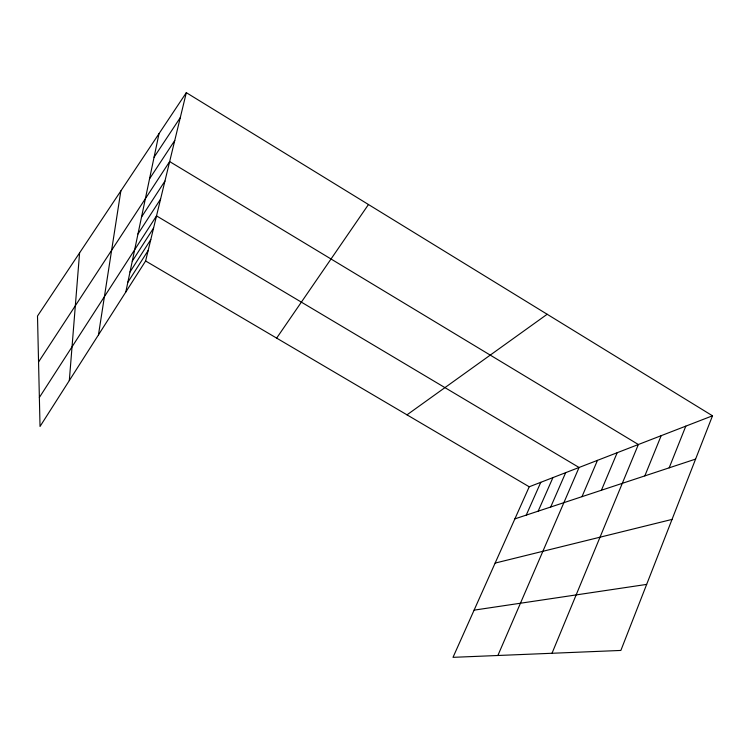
<?xml version="1.0" encoding="UTF-8"?>
<svg xmlns="http://www.w3.org/2000/svg" width="750" height="750" viewBox="0 0 750 750"><rect width="100%" height="100%" fill="white"/><g stroke="black" fill="none" stroke-linecap="round" stroke-linejoin="round"><path stroke-width="1.12" d="M69.319 380.569L79.584 252.881M98.466 334.884L120.844 190.941M125.803 292.022L159.009 133.659M186.319 92.663L37.5 316.05L40.031 426.459L145.612 260.981L186.319 92.663L712.5 415.8L620.869 650.438L453.009 657.337L529.219 486.788L712.5 415.8M669.178 467.831L685.809 426.141M644.831 475.884L661.172 435.684M552.009 653.269L638.362 444.516L169.65 161.578L38.55 361.978M601.416 490.247L617.184 452.719M581.991 496.669L597.469 460.359M497.878 655.491L579.066 467.484L156.516 215.887L39.366 397.462M550.697 507.019L565.669 472.678M538.162 511.163L552.928 477.609M526.247 515.109L540.788 482.306M127.856 282.262L148.134 250.556M130.003 271.997L150.787 239.597M132.272 261.169L153.572 228.056M137.972 233.991L160.575 199.106M141.534 217.022L164.944 181.059M149.541 178.828L174.75 140.494M154.069 157.228L180.291 117.609M276.647 338.109L368.466 204.525M406.997 414.844L547.163 314.269M514.884 518.869L695.597 459.094M495.122 563.091L672.038 519.412M474.094 610.144L646.659 584.4M145.612 260.981L529.219 486.788"/></g></svg>
